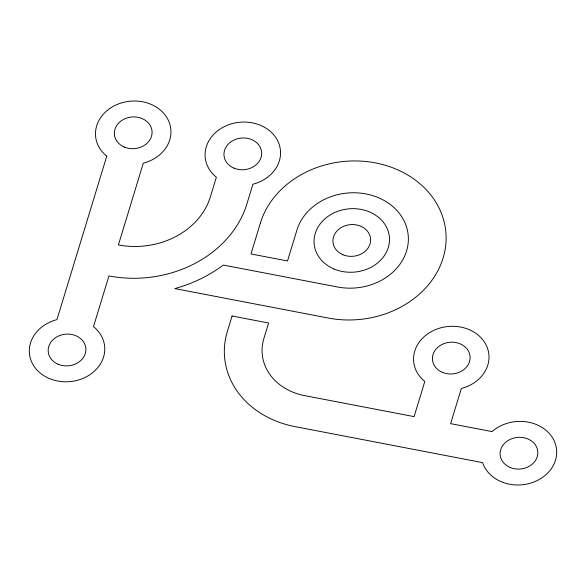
<?xml version="1.0" encoding="UTF-8"?>
<svg xmlns="http://www.w3.org/2000/svg" width="586" height="586" viewBox="0 0 586 586"><rect width="100%" height="100%" fill="white"/><g stroke="black" fill="none" stroke-linecap="round" stroke-linejoin="round"><path stroke-width="0.88" d="M106.762 156.176L56.959 319.619A37.782 31.754 -5.1 0 0 32.97 364.565A37.782 31.754 -5.1 0 0 88.94 375.311A37.782 31.754 -5.1 0 0 93.489 326.636L108.937 275.94A113.34 95.269 -5.1 0 0 246.896 203.906L252.896 184.238A37.782 31.754 -5.1 0 0 276.878 139.292A37.782 31.754 -5.1 0 0 220.907 128.546A37.782 31.754 -5.1 0 0 216.359 177.221L210.367 196.889A75.557 63.515 -5.1 0 1 118.394 244.911L143.299 163.194A37.782 31.754 -5.1 0 0 167.281 118.247A37.782 31.754 -5.1 0 0 111.311 107.502A37.782 31.754 -5.1 0 0 106.762 156.176M232.071 316L227.346 331.515A94.449 79.388 -5.1 0 0 295.044 426.615L482.6 462.625A37.782 31.754 -5.1 0 0 535.201 481.465A37.782 31.754 -5.1 0 0 549.69 433.926A37.782 31.754 -5.1 0 0 492.05 431.604L450.627 423.649L461.35 388.467A37.782 31.754 -5.1 0 0 485.333 343.521A37.782 31.754 -5.1 0 0 429.362 332.775A37.782 31.754 -5.1 0 0 424.813 381.449L414.097 416.631L304.493 395.587A56.674 47.634 -5.1 0 1 263.876 338.532L268.608 323.018L232.071 316M260.44 222.922L250.984 253.95L287.514 260.968L296.97 229.939A56.674 47.634 -5.1 0 1 365.95 193.922A56.674 47.634 -5.1 0 1 406.567 250.984A56.674 47.634 -5.1 0 1 337.587 287.001L223.325 265.062A132.231 111.15 -5.1 0 1 174.796 288.583L328.131 318.022A94.449 79.388 -5.1 0 0 443.104 257.994A94.449 79.388 -5.1 0 0 375.406 162.893A94.449 79.388 -5.1 0 0 260.44 222.922M124.32 147.064A18.891 15.881 -5.1 0 0 152.074 131.813A18.891 15.881 -5.1 0 0 123.258 119.573A18.891 15.881 -5.1 0 0 124.32 147.064M233.917 168.109A18.891 15.881 -5.1 0 0 261.671 152.851A18.891 15.881 -5.1 0 0 232.854 140.618A18.891 15.881 -5.1 0 0 233.917 168.109M58.131 364.243A18.891 15.881 -5.1 0 0 85.893 348.992A18.891 15.881 -5.1 0 0 57.076 336.752A18.891 15.881 -5.1 0 0 58.131 364.243M333.969 268.959A37.782 31.754 -5.1 0 0 389.485 238.451A37.782 31.754 -5.1 0 0 331.852 213.978A37.782 31.754 -5.1 0 0 333.969 268.959M342.869 254.712A18.891 15.881 -5.1 0 0 370.63 239.454A18.891 15.881 -5.1 0 0 341.814 227.214A18.891 15.881 -5.1 0 0 342.869 254.712M442.371 372.337A18.891 15.881 -5.1 0 0 470.126 357.079A18.891 15.881 -5.1 0 0 441.309 344.846A18.891 15.881 -5.1 0 0 442.371 372.337M510.062 467.438A18.891 15.881 -5.1 0 0 537.823 452.18A18.891 15.881 -5.1 0 0 509.007 439.947A18.891 15.881 -5.1 0 0 510.062 467.438"/></g></svg>
